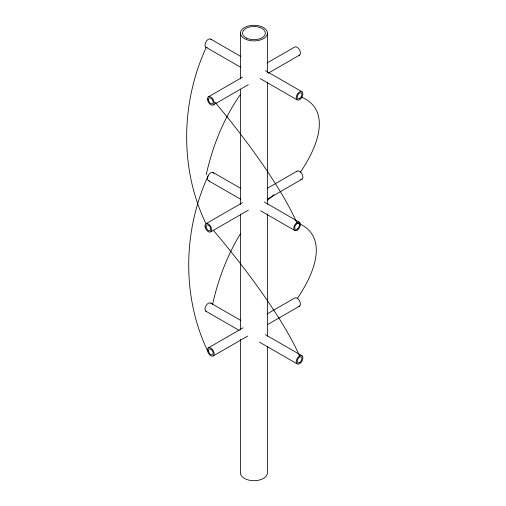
<?xml version="1.0" encoding="UTF-8"?>
<svg xmlns="http://www.w3.org/2000/svg" width="506" height="506" viewBox="0 0 506 506"><rect width="100%" height="100%" fill="white"/><g stroke="black" fill="none" stroke-linecap="round" stroke-linejoin="round"><path stroke-width="0.76" d="M208.244 96.931L242.475 77.171M267.117 62.94L294.505 47.134A4.731 2.732 60 0 1 299.533 49.892A4.731 2.732 60 0 1 299.002 55.369M213.387 104.85L248.301 84.698M268.155 73.237L299.641 55.053M205.765 223.867L242.526 202.64M267.712 188.099L296.984 171.199M210.907 231.786L248.345 210.167M267.408 199.162L302.126 179.118M208.244 347.932L243.158 327.774M267.117 313.941L294.505 298.135A4.731 2.732 60 0 1 299.533 300.893A4.731 2.732 60 0 1 299.002 306.364M213.387 355.851L247.617 336.092M267.472 324.631L299.641 306.054M210.907 39.209L240.856 56.501M265.365 70.65L302.126 91.871A4.731 2.732 -60 0 1 300.128 99.309A4.731 2.732 -60 0 1 296.415 96.317A4.731 2.732 -60 0 1 302.126 91.871M205.765 47.128L240.483 67.171M260.223 78.569L296.984 99.796M212.963 172.388L240.344 188.194M264.303 202.027L299.217 222.185M208.674 180.8L240.85 199.377M260.698 210.838L294.928 230.597M210.907 303.195L240.856 320.488M265.365 334.637L302.126 355.857A4.731 2.732 -60 0 1 300.128 363.302A4.731 2.732 -60 0 1 296.415 360.304A4.731 2.732 -60 0 1 302.126 355.857M205.765 311.114L239.123 330.374M259.546 342.164L296.984 363.782M267.446 33.092A13.504 7.792 0 0 1 247.194 39.847A13.504 7.792 0 0 1 247.194 26.344A13.504 7.792 0 0 1 267.446 33.092L267.446 72.573M267.446 82.048L267.446 204.437M267.446 213.911L267.446 336.3M267.446 346.566L267.446 472.908A13.504 7.792 0 0 1 253.942 480.7A13.504 7.792 0 0 1 240.445 472.908L240.445 339.463M240.445 33.092L240.445 78.892M240.445 89.157L240.445 204.437M240.445 213.911L240.445 329.988M214.955 102.13A183.608 34.016 49.3 0 1 296.769 222.716A183.608 67.602 -34.1 0 1 297.376 298.42M213.387 230.35A183.608 34.016 49.3 0 1 299.641 356.199M207.643 350.898A183.608 155.816 -80.2 0 1 208.244 175.601M209.414 180.914A4.731 2.732 -60 0 1 208.548 175.063A4.731 2.732 -60 0 1 213.962 173.444M212.577 304.473A183.608 122.237 -87 0 1 240.35 233.955M267.56 200.294A183.608 122.237 -87 0 1 273.974 194.721M205.588 222.811A183.608 155.816 -80.2 0 1 206.189 47.513M206.208 174.823A183.608 122.237 -87 0 1 240.458 94.502M301.19 97.025A183.608 67.602 -34.1 0 1 300.412 172.192M296.516 171.781A4.731 2.732 60 0 1 302.019 173.963A4.731 2.732 60 0 1 300.709 179.453M206.404 311.424A4.731 2.732 -60 0 1 206.189 305.422A4.731 2.732 -60 0 1 211.375 303.777M207.182 47.463A4.731 2.732 -60 0 1 205.872 41.966A4.731 2.732 -60 0 1 211.375 39.791M207.485 99.315A4.731 2.732 60 0 0 212.748 105.166A4.731 2.732 60 0 0 212.223 98.196A4.731 2.732 60 0 0 207.485 99.315M297.376 230.066A4.731 2.732 -60 0 0 299.811 222.583A4.731 2.732 -60 0 0 294.037 226.524A4.731 2.732 -60 0 0 297.376 230.066M246.719 38.184A11.398 6.578 0 0 0 265.195 34.161A11.398 6.578 0 0 0 249.92 26.938A11.398 6.578 0 0 0 246.719 38.184M205 226.252A4.731 2.732 60 0 0 210.262 232.102A4.731 2.732 60 0 0 209.737 225.132A4.731 2.732 60 0 0 205 226.252M205.999 226.833A3.333 1.923 60 0 0 209.769 230.812A3.333 1.923 60 0 0 209.237 225.834A3.333 1.923 60 0 0 205.999 226.833M299.862 362.34A3.333 1.923 -60 0 0 301.424 357.084A3.333 1.923 -60 0 0 297.383 360.038A3.333 1.923 -60 0 0 299.862 362.34M299.862 98.354A3.333 1.923 -60 0 0 301.424 93.098A3.333 1.923 -60 0 0 297.383 96.051A3.333 1.923 -60 0 0 299.862 98.354M208.485 99.897A3.333 1.923 60 0 0 212.248 103.875A3.333 1.923 60 0 0 211.717 98.898A3.333 1.923 60 0 0 208.485 99.897M207.485 350.316A4.731 2.732 60 0 0 212.748 356.167A4.731 2.732 60 0 0 212.223 349.197A4.731 2.732 60 0 0 207.485 350.316M208.485 350.898A3.333 1.923 60 0 0 212.248 354.877A3.333 1.923 60 0 0 211.717 349.899A3.333 1.923 60 0 0 208.485 350.898M297.376 228.914A3.333 1.923 -60 0 0 298.945 223.658A3.333 1.923 -60 0 0 294.897 226.606A3.333 1.923 -60 0 0 297.376 228.914"/></g></svg>
